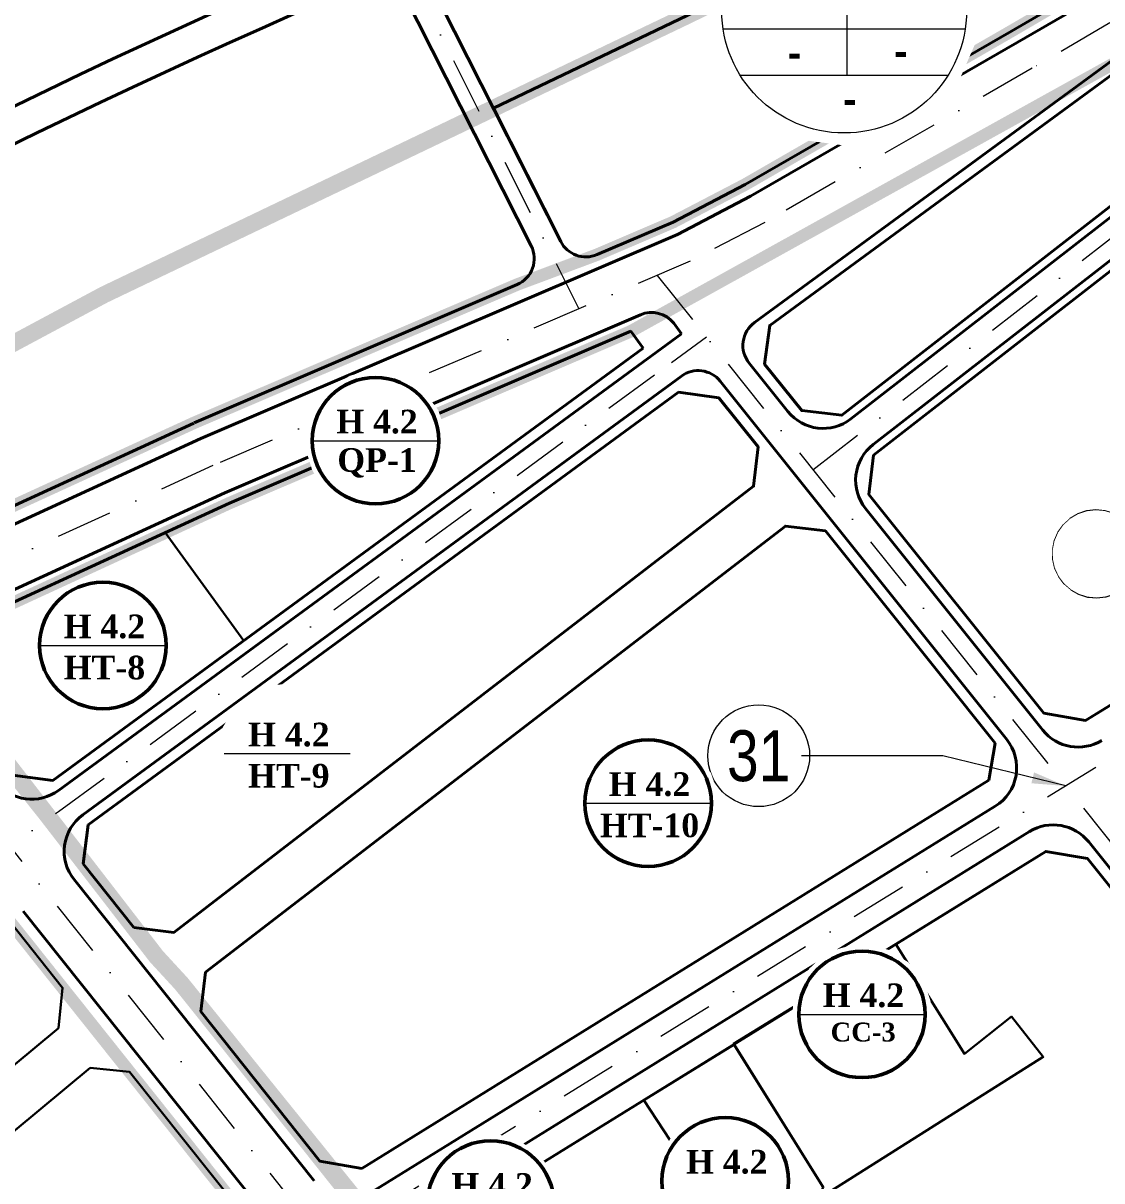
# Model space of a CAD drawing. Header units: millimetres. Extents: x 583747 to 596192, y 2304962 to 2309584.
# Drawn here: x 592464.3 to 592655, y 2307595.9 to 2307800.5 of the extents above; entities that cross this region are included whole.
import ezdxf
from ezdxf.enums import TextEntityAlignment as Align

# ---------------------------------------------------------------- set-up
doc = ezdxf.new("R2010")
doc.units = ezdxf.units.MM
doc.set_wipeout_variables(frame=1)
for name, pattern in [('DASHDOT', [1, 0.5, -0.25, 0, -0.25]), ('DASHED', [4.5, 3, -1.5]), ('PHANTOM2', [1.25, 0.625, -0.125, 0.125, -0.125, 0.125, -0.125]), ('RANHGIOI', [10, 6, -1.7, 0.6, -1.7]), ('RGXA', [10.3, 6, -2, 0.3, -2])]:
    doc.linetypes.add(name, pattern=pattern)
for name, color, linetype, lineweight in [('00_bo_sdd', 7, 'Continuous', 30), ('00_o pho', 2, 'RANHGIOI', 13), ('00_tim_duong', 1, 'DASHDOT', 13), ('Chu thich Lo - Q', 7, 'Continuous', 9), ('DUONG', 5, 'Continuous', 80), ('HE', 7, 'Continuous', 40), ('KIHIEU', 7, 'Continuous', 25), ('ky hieu lo A B tron', 7, 'Continuous', 9), ('Rgphuong', 5, 'RGXA', 13), ('TOADO', 7, 'Continuous', 13), ('TREE1', 93, 'Continuous', 13), ('vong tron', 7, 'Continuous', 13)]:
    doc.layers.add(name, color=color, linetype=linetype, lineweight=lineweight)
doc.styles.get("Standard").update_dxf_attribs({"font": 'arial.ttf'})
doc.styles.add('STYLE3', font='', dxfattribs={"height": 10})
doc.styles.add('TXT', font='', dxfattribs={"height": 1})
doc.styles.add('vnarialh', font='')
doc.styles.get('STYLE3').set_extended_font_data('.VnArialH', bold=True)
doc.styles.get('TXT').set_extended_font_data('.VnTime')
doc.styles.get('vnarialh').set_extended_font_data('.VnArialH')
doc.dimstyles.new('11', dxfattribs={"dimtxt": 7.5, "dimasz": 7.5, "dimexe": 5, "dimexo": 10, "dimgap": 3, "dimtad": 1, "dimzin": 9, "dimdsep": 46, "dimtxsty": 'STYLE3', "dimcen": 0.05, "dimclrd": 7, "dimclre": 7, "dimclrt": 7, "dimaunit": 1, "dimadec": 4, "dimazin": 0, "dimtfac": 1, "dimtofl": 0, "dimtmove": 1, "dimatfit": 3, "dimfxl": 1, "dimtolj": 1, "dimtzin": 9, "dimarcsym": 0})

# ---------------------------------------------------------------- blocks, each defined once
blk = doc.blocks.new('THUONGMAI')
blk.add_lwpolyline([(-0.013, 1.114), (-0.244, 1.087), (-0.465, 1.013), (-0.666, 0.894), (-0.837, 0.736), (-0.972, 0.546), (-1.064, 0.332), (-1.11, 0.103), (-1.107, -0.129), (-1.056, -0.357), (-0.958, -0.568), (-0.819, -0.755), (-0.644, -0.909), (-0.441, -1.023), (-0.219, -1.093), (0.013, -1.114), (0.244, -1.087), (0.465, -1.013), (0.666, -0.894), (0.837, -0.736), (0.972, -0.546), (1.064, -0.332), (1.11, -0.103), (1.107, 0.129), (1.056, 0.357), (0.958, 0.568), (0.819, 0.755), (0.644, 0.909), (0.441, 1.023), (0.219, 1.093)], close=True)
at = {"layer": 'KIHIEU', "color": 7}
for points, const_width in [([(-1.055, 0, 1), (1.055, 0, 1)], 0.0477), ([(-0.701, 0.233, 1), (-0.602, 0.233, 1)], 0.1), ([(0.572, 0.233, 1), (0.672, 0.233, 1)], 0.1)]:
    blk.add_lwpolyline(points, format="xyb", close=True, dxfattribs=dict(at, const_width=const_width))
at = {"layer": 'KIHIEU', "color": 7, "const_width": 0.1}
blk.add_lwpolyline([(-0.68, 0.356), (0.68, 0.356)], dxfattribs=at)
blk.add_lwpolyline([(0, 0.351), (0.333, -0.63), (-0.333, -0.63), (0, 0.351)], close=True, dxfattribs=at)
blk.add_wipeout([(-0.013, 1.114), (-0.244, 1.087), (-0.465, 1.013), (-0.666, 0.894), (-0.837, 0.736), (-0.972, 0.546), (-1.064, 0.332), (-1.11, 0.103), (-1.107, -0.129), (-1.056, -0.357), (-0.958, -0.568), (-0.819, -0.755), (-0.644, -0.909), (-0.441, -1.023), (-0.219, -1.093), (0.013, -1.114), (0.244, -1.087), (0.465, -1.013), (0.666, -0.894), (0.837, -0.736), (0.972, -0.546), (1.064, -0.332), (1.11, -0.103), (1.107, 0.129), (1.056, 0.357), (0.958, 0.568), (0.819, 0.755), (0.644, 0.909), (0.441, 1.023), (0.219, 1.093)])
blk = doc.blocks.new('www')
at = {"layer": '00_bo_sdd'}
blk.add_line((19190.816, 14812.997), (19176.93, 14832.106), dxfattribs=at)
for points in [[(19373.08, 14894.304), (19365.946, 14895.416), (19365.301, 14894.967), (19302.112, 14845.808), (19301.289, 14838.833), (19332.207, 14800.176), (19339.585, 14798.897), (19407.615, 14840.867), (19408.836, 14847.467)], [(19261.401, 14864.732), (19259.232, 14867.692), (19188.297, 14837.324), (19176.93, 14832.106), (19190.816, 14812.997)], [(19280.912, 14840.296), (19281.752, 14847.25), (19274.79, 14855.954), (19267.635, 14856.902), (19163.338, 14780.458), (19162.421, 14773.591), (19171.401, 14762.317), (19178.479, 14761.455)], [(19322.514, 14788.338), (19323.643, 14794.874), (19293.62, 14832.411), (19286.535, 14833.266), (19184.087, 14754.415), (19183.24, 14747.454), (19204.292, 14721.024), (19211.659, 14719.744)], [(19190.816, 14812.997), (19176.93, 14832.106), (19144.1, 14817.035), (19136.792, 14813.579), (19135.388, 14807.53), (19149.955, 14789.242), (19157.103, 14788.286)], [(19373.947, 14724.033), (19375.078, 14730.564), (19339.956, 14774.478), (19332.581, 14775.752), (19306.067, 14759.346), (19318.176, 14739.977), (19326.509, 14746.57), (19332.114, 14739.441), (19292.407, 14714.364), (19299.167, 14702.93), (19264.688, 14682.339), (19263.272, 14684.239), (19244.646, 14670.362), (19255.488, 14656.751), (19262.858, 14655.466)], [(19158.072, 14744.544), (19158.803, 14751.65), (19149.519, 14763.305), (19142.46, 14764.142), (19063.211, 14702.376), (19062.119, 14695.196), (19072.634, 14680.053), (19079.332, 14679.141)], [(19293.225, 14716.434), (19277.398, 14741.75), (19306.067, 14759.346), (19318.176, 14739.977), (19326.509, 14746.57), (19332.114, 14739.441), (19292.407, 14714.364), (19293.225, 14716.434)], [(19277.463, 14741.647), (19261.499, 14731.768), (19278.895, 14705.282), (19257.644, 14691.793), (19264.688, 14682.339), (19299.167, 14702.93), (19292.407, 14714.364), (19293.225, 14716.434)], [(19189.025, 14705.739), (19190.162, 14712.281), (19170.642, 14736.787), (19163.681, 14737.503), (19084.463, 14671.704), (19083.458, 14664.395), (19092.219, 14651.71), (19099.312, 14650.227)]]:
    blk.add_lwpolyline(points, close=True, dxfattribs=at)
blk.add_lwpolyline([(19318.176, 14739.977), (19306.067, 14759.346), (19332.581, 14775.752), (19339.956, 14774.478), (19375.078, 14730.564), (19373.947, 14724.033), (19262.858, 14655.466), (19255.488, 14656.751), (19244.646, 14670.362), (19263.272, 14684.239), (19264.688, 14682.339), (19299.167, 14702.93), (19292.407, 14714.364), (19293.225, 14716.434)], dxfattribs=at)
at = {"layer": '00_o pho', "color": 2, "linetype": 'PHANTOM2', "ltscale": 10, "const_width": 2.2}
for points in [[(18814.879, 14625.616), (18868.002, 14671.656), (18918.678, 14715.488), (18977.129, 14755.461), (19020.936, 14785.93), (19101.031, 14837.42), (19100.802, 14837.709), (19128.382, 14853.927), (19166.135, 14874.158), (19269.184, 14923.485), (19313.316, 14945.042), (19377.334, 14983.012), (19423.435, 15016.979), (19436.481, 15027.775), (19462.029, 15051.558), (19482.819, 15078.603)], [(19482.819, 15078.603), (19462.029, 15051.558), (19436.481, 15027.775), (19423.435, 15016.979), (19377.334, 14983.012), (19313.316, 14945.042), (19269.184, 14923.485), (19166.135, 14874.158), (19128.382, 14853.927)], [(19124.228, 14824.968), (19182.012, 14851.495), (19239.131, 14875.947), (19253.265, 14881.234), (19266.681, 14886.978), (19279.412, 14893.616), (19326.504, 14920.758), (19339.993, 14928.632), (19365.615, 14945.727), (19421.649, 14986.095), (19426.06, 14989.34), (19475.148, 15025.099), (19482.614, 15032.034)], [(19484.545, 15013.675), (19446.748, 14986.14), (19431.172, 14974.794), (19354.268, 14920.401), (19259.232, 14867.692), (19188.297, 14837.324), (19136.792, 14813.579), (19135.388, 14807.53), (19149.955, 14789.242), (19162.421, 14773.591), (19171.401, 14762.317), (19183.24, 14747.454), (19204.292, 14721.024), (19220.561, 14700.599), (19255.488, 14656.751), (19262.858, 14655.466), (19373.947, 14724.033), (19391.029, 14734.577), (19457.458, 14775.579), (19474.519, 14786.109), (19520.228, 14814.322)]]:
    blk.add_lwpolyline(points, dxfattribs=at)
blk.add_lwpolyline([(19001.767, 14490.919), (19127.65, 14568.743), (19145.801, 14582.913), (19240.233, 14641.442), (19241.368, 14647.994), (19206.431, 14691.856), (19190.162, 14712.281), (19149.519, 14763.305), (19135.812, 14780.514), (19120.483, 14799.759), (19113.204, 14800.901), (19065.548, 14769.359), (19034.285, 14745.535), (19015.389, 14730.944), (18922.757, 14656.019), (18903.387, 14633.356), (18863.294, 14572.285, 0.6871426), (18937.614, 14466.678), (18957.513, 14471.624), (18996.199, 14487.105)], format="xyb", close=True, dxfattribs=at)
at = {"layer": '00_tim_duong', "ltscale": 20}
for points in [[(19479.927, 15019.281), (19430.458, 14983.244), (19426.03, 14979.986), (19369.842, 14939.507), (19343.891, 14922.192), (19330.168, 14914.182), (19282.906, 14886.942), (19269.742, 14880.078), (19185.357, 14843.952), (19141.037, 14823.606)], [(19479.927, 15019.281), (19430.458, 14983.244), (19426.03, 14979.986), (19369.842, 14939.507), (19343.891, 14922.192), (19330.168, 14914.182), (19282.906, 14886.942), (19269.742, 14880.078), (19185.357, 14843.952), (19141.037, 14823.606)], [(19479.927, 15019.281), (19430.458, 14983.244), (19426.03, 14979.986), (19369.842, 14939.507), (19343.891, 14922.192), (19330.168, 14914.182), (19282.906, 14886.942), (19269.742, 14880.078), (19185.357, 14843.952), (19141.037, 14823.606)], [(19479.927, 15019.281), (19430.458, 14983.244), (19426.03, 14979.986), (19369.842, 14939.507), (19343.891, 14922.192), (19330.168, 14914.182), (19282.906, 14886.942), (19269.742, 14880.078), (19185.357, 14843.952), (19141.037, 14823.606)], [(19859.526, 15111), (19768.359, 15054.455), (19646.797, 14979.344), (19617.537, 14960.642), (19507.053, 14892.675), (19486.324, 14878.489), (19476.922, 14874.226), (19341.397, 14790.615), (18967.928, 14559.523)], [(19859.526, 15111), (19768.359, 15054.455), (19646.797, 14979.344), (19617.537, 14960.642), (19507.053, 14892.675), (19486.324, 14878.489), (19476.922, 14874.226), (19341.397, 14790.615), (18967.928, 14559.523)], [(19859.526, 15111), (19768.359, 15054.455), (19646.797, 14979.344), (19617.537, 14960.642), (19507.053, 14892.675), (19486.324, 14878.489), (19476.922, 14874.226), (19341.397, 14790.615), (18967.928, 14559.523)], [(19859.526, 15111), (19768.359, 15054.455), (19646.797, 14979.344), (19617.537, 14960.642), (19507.053, 14892.675), (19486.324, 14878.489), (19476.922, 14874.226), (19341.397, 14790.615), (18967.928, 14559.523)], [(19291.408, 14843.182), (19362.692, 14898.638)], [(19291.408, 14843.182), (19362.692, 14898.638)], [(19263.899, 14877.576), (19389.803, 14720.159)], [(19263.899, 14877.576), (19389.803, 14720.159)], [(18935.771, 14610.659), (19043.711, 14694.786), (19050.915, 14699.761), (19056.998, 14705.141), (19141.205, 14770.771), (19158.077, 14782.801), (19266.392, 14862.191), (19272.578, 14866.725)], [(18935.771, 14610.659), (19043.711, 14694.786), (19050.915, 14699.761), (19056.998, 14705.141), (19141.205, 14770.771), (19158.077, 14782.801), (19266.392, 14862.191), (19272.578, 14866.725)], [(19120.299, 14813.231), (19258.838, 14639.304)], [(19120.299, 14813.231), (19258.838, 14639.304)]]:
    blk.add_lwpolyline(points, dxfattribs=at)
at = {"layer": '00_tim_duong', "ltscale": 20, "elevation": 0.837}
blk.add_lwpolyline([(19186.925, 14986.74), (19218.81, 14933.488), (19250.06, 14871.652)], dxfattribs=at)
blk.add_lwpolyline([(19186.925, 14986.74), (19218.81, 14933.488), (19250.06, 14871.652)], dxfattribs=at)
at = {"layer": 'DUONG', "lineweight": 40}
for p, q in [((19281.082, 14869.238), (19353.122, 14922.04)), ((19281.082, 14869.238), (19353.122, 14922.04)), ((19280.38, 14891.546), (19327.534, 14918.723)), ((19298.132, 14852.214), (19360.849, 14901.005)), ((19298.132, 14852.214), (19360.849, 14901.005)), ((19364.16, 14895.98), (19302.05, 14847.66)), ((19364.16, 14895.98), (19302.05, 14847.66)), ((19267.492, 14884.825), (19280.38, 14891.546)), ((19267.492, 14884.825), (19280.38, 14891.546)), ((19183.229, 14848.752), (19267.492, 14884.825)), ((19183.229, 14848.752), (19267.492, 14884.825)), ((19183.229, 14848.752), (19267.492, 14884.825)), ((19183.229, 14848.752), (19267.492, 14884.825)), ((19260.943, 14870.6), (19187.486, 14839.153)), ((19260.943, 14870.6), (19187.486, 14839.153)), ((19266.816, 14869.127), (19268.201, 14867.236)), ((19266.816, 14869.127), (19268.201, 14867.236)), ((19158.094, 14786.533), (19268.201, 14867.236)), ((19158.094, 14786.533), (19268.201, 14867.236)), ((19286.972, 14853.531), (19280.133, 14862.082)), ((19286.972, 14853.531), (19280.133, 14862.082)), ((19162.353, 14782.216), (19268.165, 14859.771)), ((19162.353, 14782.216), (19268.165, 14859.771)), ((19325.672, 14795.539), (19275.026, 14858.861)), ((19325.672, 14795.539), (19275.026, 14858.861)), ((19125.599, 14822.296), (19183.229, 14848.752)), ((19125.599, 14822.296), (19183.229, 14848.752)), ((19187.486, 14839.153), (19143.255, 14818.848)), ((19187.486, 14839.153), (19143.255, 14818.848)), ((19332.024, 14797.202), (19300.715, 14836.349)), ((19332.024, 14797.202), (19300.715, 14836.349)), ((19213.703, 14715.717), (19323.634, 14783.739)), ((19213.703, 14715.717), (19323.634, 14783.739)), ((19329.686, 14779.252), (19219.715, 14711.205)), ((19329.686, 14779.252), (19219.715, 14711.205)), ((19378.047, 14730.055), (19340.143, 14777.446)), ((19378.047, 14730.055), (19340.143, 14777.446)), ((19160.825, 14770.779), (19203.236, 14717.536)), ((19160.825, 14770.779), (19203.236, 14717.536)), ((19193.057, 14713.462), (19151.833, 14765.215)), ((19193.057, 14713.462), (19151.833, 14765.215))]:
    blk.add_line(p, q, dxfattribs=at)
blk.add_lwpolyline([(19327.534, 14918.723), (19341.202, 14926.697), (19366.85, 14943.822)], dxfattribs=at)
for centre, radius, start, end in [((19262.911, 14866.004), 5, 38.65323, 113.17594), ((19262.911, 14866.004), 5, 38.65323, 113.17594), ((19284.037, 14865.205), 5, 126.23956, 218.65323), ((19284.037, 14865.205), 5, 126.23956, 218.65323), ((19271.121, 14855.738), 5, 38.65323, 126.23956), ((19271.121, 14855.738), 5, 38.65323, 126.23956), ((19293.22, 14858.528), 8, 218.65323, 307.88155), ((19293.22, 14858.528), 8, 218.65323, 307.88155), ((19306.962, 14841.346), 8, 127.88155, 218.65323), ((19306.962, 14841.346), 8, 127.88155, 218.65323), ((19338.272, 14802.199), 8, 218.65323, 301.67216), ((19338.272, 14802.199), 8, 218.65323, 301.67216), ((19319.424, 14790.542), 8, 301.74803, 38.65323), ((19319.424, 14790.542), 8, 301.74803, 38.65323), ((19153.365, 14792.986), 8, 218.53846, 306.23956), ((19153.365, 14792.986), 8, 218.53846, 306.23956), ((19167.083, 14775.764), 8, 126.23956, 218.53846), ((19167.083, 14775.764), 8, 126.23956, 218.53846), ((19333.895, 14772.449), 8, 38.65323, 121.74803), ((19333.895, 14772.449), 8, 38.65323, 121.74803)]:
    blk.add_arc(centre, radius, start, end, dxfattribs=at)
at = {"layer": 'HE'}
for p, q in [((19216.619, 14932.28), (19241.625, 14882.799)), ((19302.112, 14845.808), (19365.301, 14894.967)), ((19182.048, 14851.51), (19239.131, 14875.947)), ((19188.297, 14837.324), (19259.232, 14867.692)), ((19259.232, 14867.692), (19261.401, 14864.732)), ((19157.103, 14788.286), (19261.401, 14864.732)), ((19163.338, 14780.458), (19267.635, 14856.902)), ((19274.79, 14855.954), (19267.635, 14856.902)), ((19124.348, 14825.023), (19181.977, 14851.478)), ((19301.289, 14838.833), (19302.112, 14845.808)), ((19407.615, 14840.867), (19339.585, 14798.897)), ((19332.207, 14800.176), (19301.289, 14838.833)), ((19144.1, 14817.035), (19188.297, 14837.324)), ((19339.585, 14798.897), (19332.207, 14800.176)), ((19323.643, 14794.874), (19322.514, 14788.338)), ((19149.955, 14789.242), (19157.103, 14788.286)), ((19322.514, 14788.338), (19211.659, 14719.744)), ((19162.421, 14773.591), (19163.338, 14780.458)), ((19171.401, 14762.317), (19162.421, 14773.591)), ((19204.292, 14721.024), (19183.24, 14747.454)), ((19211.659, 14719.744), (19204.292, 14721.024))]:
    blk.add_line(p, q, dxfattribs=at)
for points in [[(19326.504, 14920.758), (19339.993, 14928.632), (19365.615, 14945.727), (19421.649, 14986.095), (19426.06, 14989.34), (19475.148, 15025.099), (19482.614, 15032.034), (19495.361, 15046.265), (19511.768, 15064.583), (19512.096, 15065.106), (19482.819, 15078.603), (19462.029, 15051.558), (19436.481, 15027.775), (19423.435, 15016.979), (19377.334, 14983.012), (19313.316, 14945.042), (19269.184, 14923.485), (19234.948, 14907.097), (19246.835, 14883.576, 0.3957513), (19253.265, 14881.234), (19266.681, 14886.978), (19279.412, 14893.616)], [(19359.959, 14902.213), (19374.987, 14912.701), (19440.275, 14952.285), (19442.66, 14959.506), (19437.104, 14973.109), (19431.172, 14974.794), (19426.333, 14971.269), (19426.316, 14971.257, -0.0000173), (19426.316, 14971.256), (19373.974, 14933.549), (19354.268, 14920.401), (19283.773, 14868.731), (19282.863, 14861.87), (19289.421, 14853.671), (19296.49, 14852.837)]]:
    blk.add_lwpolyline(points, format="xyb", close=True, dxfattribs=at)
blk.add_lwpolyline([(19197.822, 14983.984, 0.4398691), (19195.719, 14976.919), (19221.001, 14934.695), (19246.835, 14883.576, 0.3957513), (19253.265, 14881.234, -0.2050518)], format="xyb", dxfattribs=at)
for points in [[(19171.401, 14762.317), (19178.479, 14761.455), (19280.912, 14840.296), (19281.752, 14847.25), (19274.79, 14855.954)], [(19323.643, 14794.874), (19293.62, 14832.411), (19286.535, 14833.266), (19184.087, 14754.415), (19183.24, 14747.454)]]:
    blk.add_lwpolyline(points, dxfattribs=at)
blk.add_lwpolyline([(19221.698, 14707.141), (19220.561, 14700.599), (19255.488, 14656.751), (19262.858, 14655.466), (19373.947, 14724.033), (19375.078, 14730.564), (19339.956, 14774.478), (19332.581, 14775.752)], close=True, dxfattribs=at)
for centre, radius, start, end in [((19753.073, 13668.806), 1377.564, 113.03385, 129.911384), ((19753.073, 13668.806), 1371.564, 113.002432, 129.767856), ((19237.163, 14880.544), 5, 293.17594, 26.81095)]:
    blk.add_arc(centre, radius, start, end, dxfattribs=at)
at = {"layer": 'Rgphuong', "color": 6, "linetype": 'DASHED', "ltscale": 2, "const_width": 3, "flags": 128}
for points in [[(18997.213, 16027.896), (19004.115, 15927.16), (19006.1, 15892.225), (19007.716, 15798.464), (19011.559, 15776.793), (19027.419, 15756.059), (19036.502, 15746.947), (19036.502, 15746.947), (19036.502, 15746.947), (19036.502, 15746.947), (19036.502, 15746.947), (19036.502, 15746.947), (19342.054, 15537.913), (19369.543, 15516.154), (19369.543, 15516.154), (19419.981, 15467.906), (19455.255, 15435.582), (19476.861, 15415.785), (19494.029, 15396.19), (19505.366, 15377.817), (19517.313, 15350.955), (19527.055, 15332.208), (19532.709, 15317.17), (19541.256, 15268.199), (19538.038, 15219.659), (19538.023, 15211.506), (19534.643, 15191.18), (19526.327, 15167.395), (19505.609, 15115.552), (19482.819, 15078.603), (19462.029, 15051.558), (19436.481, 15027.775), (19423.435, 15016.979), (19423.435, 15016.979), (19377.334, 14983.012), (19313.316, 14945.042), (19269.184, 14923.485), (19166.135, 14874.158), (19128.382, 14853.927), (19110.987, 14843.698)], [(18997.213, 16027.896), (19004.115, 15927.16), (19006.1, 15892.225), (19007.716, 15798.464), (19011.559, 15776.793), (19027.419, 15756.059), (19036.502, 15746.947), (19036.502, 15746.947), (19036.502, 15746.947), (19036.502, 15746.947), (19036.502, 15746.947), (19036.502, 15746.947), (19342.054, 15537.913), (19369.543, 15516.154), (19369.543, 15516.154), (19419.981, 15467.906), (19455.255, 15435.582), (19476.861, 15415.785), (19494.029, 15396.19), (19505.366, 15377.817), (19517.313, 15350.955), (19527.055, 15332.208), (19532.709, 15317.17), (19541.256, 15268.199), (19538.038, 15219.659), (19538.023, 15211.506), (19534.643, 15191.18), (19526.327, 15167.395), (19505.609, 15115.552), (19482.819, 15078.603), (19462.029, 15051.558), (19436.481, 15027.775), (19423.435, 15016.979), (19423.435, 15016.979), (19377.334, 14983.012), (19313.316, 14945.042), (19269.184, 14923.485), (19166.135, 14874.158), (19128.382, 14853.927), (19110.987, 14843.698)], [(19295.608, 14605.962), (19261.382, 14647.719), (19210.956, 14713.759), (19179.787, 14752.399), (19175.385, 14757.182), (19132.196, 14813.116), (19110.929, 14843.783), (19020.936, 14785.93), (18977.129, 14755.461), (18918.678, 14715.488), (18868.002, 14671.656), (18814.879, 14625.616), (18795.004, 14603.829), (18783.767, 14583.87), (18776.816, 14565.015), (18763.222, 14517.6), (18738.062, 14425.544)]]:
    blk.add_lwpolyline(points, dxfattribs=at)
at = {"layer": 'TOADO', "color": 1}
blk.add_circle((19281.822, 14792.671), 9, dxfattribs=at)
at = {"layer": 'vong tron', "lineweight": 50}
blk.add_circle((19198.524, 14793.045), 11.184, dxfattribs=at)
at = {"layer": 'TOADO', "color": 1, "style": 'vnarialh', "width": 0.8}
blk.add_text('31', height=9, dxfattribs=at).set_placement((19281.822, 14792.671), align=Align.MIDDLE_CENTER)
at = {"layer": 'TOADO', "color": 1}
blk.add_leader([(19336.082, 14787.326), (19314.366, 14792.671), (19289.366, 14792.671)], dimstyle='11', override={"dimasz": 6, "dimgap": 3, "dimtad": 0}, dxfattribs=at)
at = {"layer": 'KIHIEU', "color": 7, "xscale": 6.927113702637143, "yscale": 6.927113702637143, "zscale": 6.927113702637143}
blk.add_blockref('THUONGMAI', (19341.484, 14828.352), dxfattribs=at)
at = {"ltscale": 24}
blk.add_wipeout([(19298.592, 14948.098), (19300.258, 14947.981), (19303.083, 14947.22), (19305.907, 14946.459), (19309.815, 14944.016), (19312.848, 14942.119), (19315.624, 14938.423), (19318.4, 14934.727), (19319.362, 14931.836), (19320.323, 14928.945), (19320.544, 14926.661), (19320.764, 14924.377), (19320.356, 14921.284), (19319.948, 14918.191), (19318.529, 14914.942), (19317.11, 14911.694), (19315.152, 14909.323), (19313.194, 14906.953), (19310.403, 14905.01), (19307.612, 14903.068), (19305.166, 14902.161), (19302.721, 14901.254), (19299.824, 14900.897), (19296.926, 14900.539), (19293.864, 14900.939), (19290.802, 14901.339), (19288.687, 14902.087), (19287.207, 14902.61), (19285.321, 14903.668), (19283.434, 14904.725), (19281.696, 14906.18), (19279.957, 14907.635), (19278.502, 14909.429), (19277.046, 14911.222), (19276.148, 14912.841), (19275.249, 14914.46), (19274.344, 14917.381), (19273.439, 14920.303), (19273.243, 14922.583), (19273.088, 14924.377), (19273.334, 14926.786), (19273.58, 14929.195), (19274.198, 14931.24), (19274.815, 14933.286), (19276.844, 14936.615), (19278.872, 14939.943), (19280.213, 14941.27), (19281.555, 14942.597), (19284.827, 14944.559), (19288.1, 14946.521), (19290.749, 14947.284), (19292.622, 14947.824), (19295.013, 14948.041), (19296.926, 14948.215), (19298.592, 14948.098), (19300.258, 14947.981)], dxfattribs=at).dxf.layer = 'ky hieu lo A B tron'
at = {"linetype": 'Continuous', "lineweight": 9}
for points in [[(19215.825, 14860.565), (19218.746, 14859.777), (19222.335, 14857.533), (19225.206, 14853.711), (19226.2, 14850.721), (19226.429, 14848.359), (19226.006, 14845.16), (19224.539, 14841.801), (19222.514, 14839.35), (19219.627, 14837.341), (19217.099, 14836.403), (19214.102, 14836.033), (19214.102, 14836.033), (19210.936, 14836.447), (19209.077, 14837.104), (19207.126, 14838.198), (19205.328, 14839.702), (19203.823, 14841.557), (19202.893, 14843.231), (19202.893, 14843.231), (19201.957, 14846.253), (19201.776, 14848.359), (19202.03, 14850.851), (19202.669, 14852.966), (19204.767, 14856.408), (19206.154, 14857.781), (19209.538, 14859.81), (19211.877, 14860.483), (19214.102, 14860.686)], [(19167.653, 14824.371), (19170.574, 14823.583), (19174.163, 14821.339), (19177.034, 14817.517), (19178.028, 14814.527), (19178.257, 14812.165), (19177.834, 14808.966), (19176.367, 14805.607), (19174.342, 14803.156), (19171.456, 14801.147), (19168.927, 14800.209), (19165.93, 14799.839), (19165.93, 14799.839), (19162.764, 14800.253), (19160.905, 14800.91), (19158.954, 14802.004), (19157.156, 14803.508), (19155.651, 14805.363), (19154.722, 14807.037), (19154.722, 14807.037), (19153.786, 14810.059), (19153.604, 14812.165), (19153.859, 14814.657), (19154.497, 14816.772), (19156.595, 14820.214), (19157.982, 14821.587), (19161.367, 14823.616), (19163.705, 14824.289), (19165.93, 14824.492)], [(19200.247, 14805.253), (19203.168, 14804.466), (19206.757, 14802.222), (19209.628, 14798.4), (19210.622, 14795.41), (19210.851, 14793.048), (19210.428, 14789.849), (19208.961, 14786.49), (19206.936, 14784.038), (19204.049, 14782.029), (19201.521, 14781.091), (19198.524, 14780.722), (19198.524, 14780.722), (19195.358, 14781.135), (19193.499, 14781.793), (19191.548, 14782.886), (19189.75, 14784.391), (19188.245, 14786.246), (19187.315, 14787.92), (19187.315, 14787.92), (19186.38, 14790.941), (19186.198, 14793.048), (19186.452, 14795.539), (19187.091, 14797.654), (19189.189, 14801.097), (19190.576, 14802.469), (19193.961, 14804.498), (19196.299, 14805.172), (19198.524, 14805.374)], [(19263.997, 14796.484), (19266.918, 14795.697), (19270.507, 14793.452), (19273.378, 14789.63), (19274.372, 14786.64), (19274.601, 14784.279), (19274.178, 14781.08), (19272.711, 14777.72), (19270.686, 14775.269), (19267.799, 14773.26), (19265.271, 14772.322), (19262.274, 14771.952), (19262.274, 14771.952), (19259.108, 14772.366), (19257.249, 14773.023), (19255.298, 14774.117), (19253.5, 14775.621), (19251.995, 14777.476), (19251.065, 14779.151), (19251.065, 14779.151), (19250.13, 14782.172), (19249.948, 14784.279), (19250.202, 14786.77), (19250.841, 14788.885), (19252.939, 14792.328), (19254.326, 14793.7), (19257.711, 14795.729), (19260.049, 14796.402), (19262.274, 14796.605)], [(19301.806, 14759.166), (19304.726, 14758.379), (19308.315, 14756.135), (19311.186, 14752.313), (19312.181, 14749.323), (19312.409, 14746.961), (19311.987, 14743.762), (19310.519, 14740.403), (19308.494, 14737.951), (19305.608, 14735.942), (19303.079, 14735.004), (19300.083, 14734.635), (19300.083, 14734.635), (19296.916, 14735.048), (19295.057, 14735.706), (19293.106, 14736.799), (19291.308, 14738.304), (19289.803, 14740.159), (19288.874, 14741.833), (19288.874, 14741.833), (19287.938, 14744.854), (19287.756, 14746.961), (19288.011, 14749.452), (19288.65, 14751.567), (19290.747, 14755.01), (19292.134, 14756.382), (19295.519, 14758.411), (19297.857, 14759.085), (19300.083, 14759.287)], [(19277.643, 14729.736), (19280.564, 14728.949), (19284.153, 14726.705), (19287.024, 14722.883), (19288.018, 14719.893), (19288.247, 14717.531), (19287.824, 14714.332), (19286.357, 14710.973), (19284.332, 14708.521), (19281.446, 14706.513), (19278.917, 14705.575), (19275.92, 14705.205), (19275.92, 14705.205), (19272.754, 14705.619), (19270.895, 14706.276), (19268.944, 14707.369), (19267.146, 14708.874), (19265.641, 14710.729), (19264.711, 14712.403), (19264.711, 14712.403), (19263.776, 14715.424), (19263.594, 14717.531), (19263.849, 14720.022), (19264.487, 14722.138), (19266.585, 14725.58), (19267.972, 14726.952), (19271.357, 14728.981), (19273.695, 14729.655), (19275.92, 14729.857)], [(19236.18, 14725.634), (19239.101, 14724.847), (19242.69, 14722.603), (19245.561, 14718.781), (19246.555, 14715.791), (19246.783, 14713.429), (19246.361, 14710.23), (19244.894, 14706.871), (19242.869, 14704.419), (19239.982, 14702.411), (19237.453, 14701.473), (19234.457, 14701.103), (19234.457, 14701.103), (19231.29, 14701.517), (19229.432, 14702.174), (19227.48, 14703.267), (19225.683, 14704.772), (19224.178, 14706.627), (19223.248, 14708.301), (19223.248, 14708.301), (19222.312, 14711.322), (19222.131, 14713.429), (19222.385, 14715.92), (19223.024, 14718.036), (19225.122, 14721.478), (19226.509, 14722.85), (19229.893, 14724.879), (19232.231, 14725.553), (19234.457, 14725.755)], [(19321.332, 14717.705), (19324.253, 14716.918), (19327.842, 14714.674), (19330.713, 14710.852), (19331.707, 14707.862), (19331.935, 14705.5), (19331.513, 14702.301), (19330.046, 14698.942), (19328.021, 14696.49), (19325.134, 14694.482), (19322.605, 14693.544), (19319.609, 14693.174), (19319.609, 14693.174), (19316.442, 14693.588), (19314.584, 14694.245), (19312.632, 14695.338), (19310.835, 14696.843), (19309.33, 14698.698), (19308.4, 14700.372), (19308.4, 14700.372), (19307.464, 14703.393), (19307.283, 14705.5), (19307.537, 14707.991), (19308.176, 14710.107), (19310.274, 14713.549), (19311.661, 14714.922), (19315.045, 14716.95), (19317.384, 14717.624), (19319.609, 14717.826)]]:
    blk.add_wipeout(points, dxfattribs=at).dxf.layer = 'vong tron'
at = {"layer": 'vong tron'}
for p, q in [((19202.918, 14848.356), (19225.214, 14848.356)), ((19154.746, 14812.159), (19177.042, 14812.159)), ((19187.34, 14793.042), (19209.636, 14793.042)), ((19251.09, 14784.272), (19273.386, 14784.272)), ((19288.898, 14746.958), (19311.194, 14746.958))]:
    blk.add_line(p, q, dxfattribs=at)
at = {"layer": 'vong tron', "lineweight": 50}
for centre in [(19214.102, 14848.356), (19165.93, 14812.162), (19262.274, 14784.275), (19300.083, 14746.958), (19275.92, 14717.528), (19234.457, 14713.426)]:
    blk.add_circle(centre, 11.184, dxfattribs=at)
at = {"layer": 'vong tron', "attachment_point": 5, "style": 'TXT'}
for s, insert, char_height in [('{\\f.VnTimeH|b1|i0|c0|p34;H 4.2}', (19214.368, 14851.689), 4.18038), ('{\\f.VnTimeH|b1|i0|c0|p34;qp-1}', (19214.368, 14844.42), 4.18038), ('{\\f.VnTimeH|b1|i0|c0|p34;H 4.2}', (19166.196, 14815.492), 4.18038), ('{\\f.VnTimeH|b1|i0|c0|p34;ht-8}', (19166.196, 14808.223), 4.18038), ('{\\f.VnTimeH|b1|i0|c0|p34;H 4.2}', (19198.79, 14796.375), 4.18038), ('{\\f.VnTimeH|b1|i0|c0|p34;ht-9}', (19198.79, 14789.106), 4.18038), ('{\\f.VnTimeH|b1|i0|c0|p34;H 4.2}', (19262.54, 14787.605), 4.18038), ('{\\f.VnTimeH|b1|i0|c0|p34;ht-10}', (19262.54, 14780.336), 4.18038), ('{\\f.VnTimeH|b1|i0|c0|p34;H 4.2}', (19300.348, 14750.291), 4.18038), ('{\\f.VnTimeH|b1|i0|c0|p34;cc-3}', (19300.288, 14743.809), 3.3443), ('{\\f.VnTimeH|b1|i0|c0|p34;H 4.2}', (19276.186, 14720.861), 4.18038), ('{\\f.VnTimeH|b1|i0|c0|p34;H 4.2}', (19234.723, 14716.759), 4.18038)]:
    blk.add_mtext(s, dxfattribs=dict(at, insert=insert, char_height=char_height))
at = {"ltscale": 24}
blk.add_wipeout([(19296.926, 14948.215), (19300.258, 14947.981), (19305.907, 14946.459), (19312.848, 14942.119), (19318.4, 14934.727), (19320.323, 14928.945), (19320.764, 14924.377), (19319.948, 14918.191), (19317.11, 14911.694), (19313.194, 14906.953), (19307.612, 14903.068), (19302.721, 14901.254), (19296.926, 14900.539), (19290.802, 14901.339), (19287.207, 14902.61), (19283.434, 14904.725), (19279.957, 14907.635), (19277.046, 14911.222), (19275.249, 14914.46), (19273.439, 14920.303), (19273.088, 14924.377), (19273.58, 14929.195), (19274.815, 14933.286), (19278.872, 14939.943), (19281.555, 14942.597), (19288.1, 14946.521), (19292.622, 14947.824)], dxfattribs=at).dxf.layer = 'ky hieu lo A B tron'
at = {"linetype": 'Continuous', "lineweight": 9}
blk.add_wipeout([(19356.144, 14860.098), (19359.065, 14859.311), (19362.654, 14857.066), (19365.525, 14853.245), (19366.519, 14850.255), (19366.748, 14847.893), (19366.325, 14844.694), (19364.858, 14841.335), (19362.833, 14838.883), (19359.947, 14836.874), (19357.418, 14835.936), (19354.422, 14835.566), (19354.422, 14835.566), (19351.255, 14835.98), (19349.396, 14836.637), (19347.445, 14837.731), (19345.647, 14839.236), (19344.142, 14841.091), (19343.213, 14842.765), (19343.213, 14842.765), (19342.277, 14845.786), (19342.095, 14847.893), (19342.35, 14850.384), (19342.988, 14852.499), (19345.086, 14855.942), (19346.473, 14857.314), (19349.858, 14859.343), (19352.196, 14860.016), (19354.422, 14860.219)], dxfattribs=at).dxf.layer = 'vong tron'
at = {"layer": 'ky hieu lo A B tron', "ltscale": 24}
for points in [[(19297.406, 14930.097), (19297.406, 14912.974)], [(19318.303, 14921.075), (19275.549, 14921.075)], [(19278.543, 14912.974), (19315.309, 14912.974)]]:
    blk.add_lwpolyline(points, dxfattribs=at)
blk.add_ellipse((19296.926, 14924.371), major_axis=(-21.603, 1.078), ratio=1, start_param=3.1914684, end_param=9.4746537, dxfattribs=at)
at = {"layer": 'Chu thich Lo - Q', "char_height": 5.12, "attachment_point": 1}
for insert, width in [((19286.955, 14919.515), 21.49671), ((19305.752, 14919.828), 21.49671), ((19296.733, 14911.334), 36.44622)]:
    blk.add_mtext('{\\f.VnArialH|b1|i0|c0|p34;-}', dxfattribs=dict(at, insert=insert, width=width))

msp = doc.modelspace()

# ---------------------------------------------------------------- block references
at = {"layer": 'TREE1'}
msp.add_blockref('www', (573312.5, 2292878.35), dxfattribs=at)

doc.saveas('drawing.dxf')
